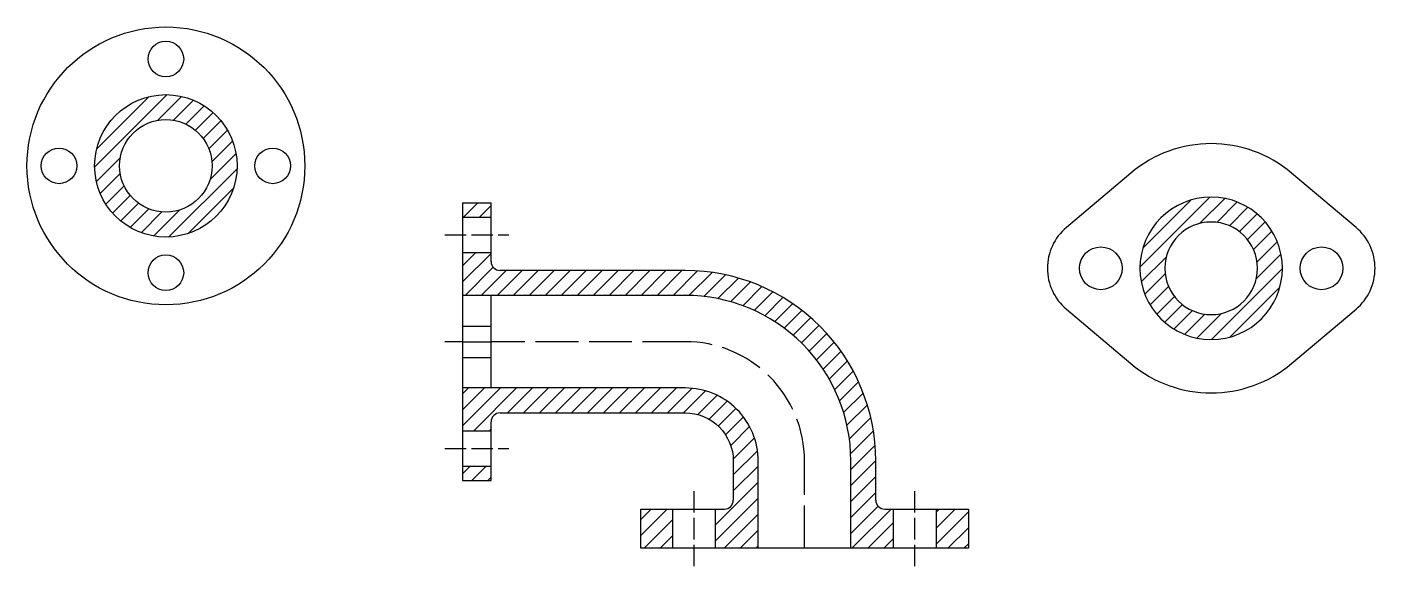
# Model space of a CAD drawing. Header units: millimetres. Extents: x 3.6 to 41.5, y 2.5 to 17.6.
import ezdxf

# ---------------------------------------------------------------- set-up
doc = ezdxf.new("R2010")
doc.units = ezdxf.units.MM
doc.linetypes.add('ACAD_ISO02W100', pattern=[15, 12, -3])
for name, color, linetype in [('Cerc intermediar', 111, 'Continuous'), ('Cerc mediu', 95, 'Continuous'), ('Cercuri mici', 2, 'Continuous'), ('Contur piesa inferioara', 6, 'Continuous'), ('Contur piesa superioara', 1, 'Continuous'), ('Contur tub', 4, 'Continuous'), ('Zona hasurata', 31, 'Continuous')]:
    doc.layers.add(name, color=color, linetype=linetype)
pattern_1 = [(45, (-6.64892, -6.236), (-0.2245064, 0.2245064), [])]

msp = doc.modelspace()

# ---------------------------------------------------------------- hatches: boundary and pattern name
at = {"layer": 'Zona hasurata'}
h = msp.add_hatch(dxfattribs=at)
h.set_pattern_fill('ANSI31', color=256, scale=0.1)
h.set_pattern_definition([(45, (0, -1.3), (-0.2245064, 0.2245064), [])])
h.paths.add_polyline_path([(9.533, 13.698, 1), (5.533, 13.698, 1)])
h.paths.add_polyline_path([(6.233, 13.698, -1), (8.833, 13.698, -1)], flags=16)
h = msp.add_hatch(dxfattribs=at)
h.set_pattern_fill('ANSI31', color=256, scale=0.1)
h.set_pattern_definition(pattern_1)
h.paths.add_polyline_path([(16.665, 12.262), (16.665, 12.662), (15.865, 12.662), (15.865, 12.648), (15.865, 12.262)])
h = msp.add_hatch(dxfattribs=at)
h.set_pattern_fill('ANSI31', color=256, scale=0.1)
h.set_pattern_definition([(45, (-1.53713, 6.7652), (-0.2245064, 0.2245064), [])])
h.paths.add_polyline_path([(34.882, 10.822), (35.582, 10.822, -1), (38.182, 10.822), (38.882, 10.822, 1)])
h.paths.add_polyline_path([(38.882, 10.822), (38.182, 10.822, -1), (35.582, 10.822), (34.882, 10.822, 1)])
h = msp.add_hatch(dxfattribs=at)
h.set_pattern_fill('ANSI31', color=256, scale=0.1)
h.set_pattern_definition(pattern_1)
h.paths.add_polyline_path([(16.665, 11.012), (16.665, 11.262), (15.865, 11.262), (15.865, 10.062), (22.115, 10.062, -0.414214), (26.765, 5.412), (26.765, 2.962), (27.965, 2.962), (27.965, 4.062), (27.715, 4.062, -0.414214), (27.465, 4.312), (27.465, 5.412, 0.414214), (22.115, 10.762), (16.915, 10.762, -0.414214)])
h.paths.add_polyline_path([(15.865, 6.262), (16.665, 6.262), (16.665, 6.512, -0.414214), (16.915, 6.762), (22.115, 6.762, -0.414214), (23.465, 5.412), (23.465, 4.312, -0.414214), (23.215, 4.062), (22.965, 4.062), (22.965, 2.962), (24.165, 2.962), (24.165, 5.412, 0.414214), (22.115, 7.462), (16.915, 7.462), (16.665, 7.462), (15.865, 7.462)], flags=16)
h = msp.add_hatch(dxfattribs=at)
h.set_pattern_fill('ANSI31', color=256, scale=0.1)
h.set_pattern_definition(pattern_1)
h.paths.add_polyline_path([(16.665, 4.862), (16.665, 5.262), (15.865, 5.262), (15.865, 4.862)])
h = msp.add_hatch(dxfattribs=at)
h.set_pattern_fill('ANSI31', color=256, scale=0.1)
h.set_pattern_definition(pattern_1)
h.paths.add_polyline_path([(21.765, 4.062), (20.865, 4.062), (20.865, 2.962), (21.765, 2.962)])
h.paths.add_polyline_path([(30.065, 4.062), (29.165, 4.062), (29.165, 2.962), (30.065, 2.962)])

# ---------------------------------------------------------------- linework, layer by layer
at = {"layer": 'Cerc intermediar'}
for p, q in [((15.865, 9.202), (16.665, 9.202)), ((15.865, 8.762), (16.665, 8.762)), ((15.865, 8.322), (16.665, 8.322))]:
    msp.add_line(p, q, dxfattribs=at)
at = {"layer": 'Cerc intermediar', "linetype": 'ACAD_ISO02W100', "ltscale": 0.1}
msp.add_lwpolyline([(15.865, 8.762), (15.365, 8.762)], dxfattribs=at)
msp.add_lwpolyline([(25.465, 2.962), (25.465, 5.412, 0.414214), (22.115, 8.762), (16.665, 8.762)], format="xyb", dxfattribs=at)
at = {"layer": 'Cerc intermediar'}
msp.add_lwpolyline([(24.165, 2.962), (24.165, 5.412, 0.414214), (22.115, 7.462), (16.915, 7.462), (16.665, 7.462)], format="xyb", dxfattribs=at)
msp.add_circle((7.533, 13.698), 1.3, dxfattribs=at)
for start, end in [(0, 180), (180, 0)]:
    msp.add_arc((36.882, 10.822), 1.3, start, end, dxfattribs=at)
at = {"layer": 'Cerc mediu'}
msp.add_circle((7.533, 13.698), 2, dxfattribs=at)
for start, end in [(0, 180), (180, 0)]:
    msp.add_arc((36.882, 10.822), 2, start, end, dxfattribs=at)
at = {"layer": 'Cercuri mici'}
for p, q in [((15.865, 12.262), (16.665, 12.262)), ((15.865, 11.262), (16.665, 11.262)), ((15.865, 6.262), (16.665, 6.262)), ((15.865, 5.262), (16.665, 5.262)), ((21.765, 2.962), (21.765, 4.062)), ((22.965, 2.962), (22.965, 4.062)), ((27.965, 2.962), (27.965, 4.062)), ((29.165, 2.962), (29.165, 4.062))]:
    msp.add_line(p, q, dxfattribs=at)
at = {"layer": 'Cercuri mici', "linetype": 'ACAD_ISO02W100', "ltscale": 0.05}
for p, q in [((15.365, 11.762), (17.165, 11.762)), ((15.365, 5.762), (17.165, 5.762)), ((22.365, 2.462), (22.365, 4.562)), ((28.565, 2.462), (28.565, 4.562))]:
    msp.add_line(p, q, dxfattribs=at)
at = {"layer": 'Cercuri mici'}
for centre, radius in [((7.533, 16.698), 0.5), ((4.533, 13.698), 0.5), ((10.533, 13.698), 0.5), ((33.782, 10.822), 0.6), ((39.982, 10.822), 0.6), ((7.533, 10.698), 0.5)]:
    msp.add_circle(centre, radius, dxfattribs=at)
at = {"layer": 'Contur piesa inferioara'}
for p, q in [((20.865, 2.962), (20.865, 4.062)), ((20.865, 4.062), (23.215, 4.062)), ((27.715, 4.062), (30.065, 4.062)), ((30.065, 4.062), (30.065, 2.962)), ((25.465, 2.962), (20.865, 2.962)), ((30.065, 2.962), (25.465, 2.962))]:
    msp.add_line(p, q, dxfattribs=at)
msp.add_lwpolyline([(39.14, 13.496, 0.365728), (34.624, 13.496), (32.815, 11.968, 0.220881), (32.282, 10.822, 0.220881), (32.815, 9.676), (34.624, 8.148, 0.365728), (39.14, 8.148), (40.95, 9.676, 0.220881), (41.482, 10.822, 0.220881), (40.95, 11.968)], format="xyb", close=True, dxfattribs=at)
at = {"layer": 'Contur piesa superioara'}
for p, q in [((15.865, 12.662), (16.665, 12.662)), ((15.865, 12.662), (15.865, 12.648)), ((15.865, 12.648), (15.865, 4.862)), ((16.665, 11.012), (16.665, 12.662)), ((16.665, 7.462), (16.665, 10.062)), ((16.665, 4.862), (16.665, 6.512)), ((15.865, 4.862), (16.665, 4.862))]:
    msp.add_line(p, q, dxfattribs=at)
msp.add_circle((7.533, 13.698), 3.9, dxfattribs=at)
for centre, start, end in [((16.915, 11.012), 180, 270), ((16.915, 6.512), 90, 180)]:
    msp.add_arc(centre, 0.25, start, end, dxfattribs=at)
at = {"layer": 'Contur tub'}
for p, q in [((16.665, 7.462), (15.865, 7.462)), ((27.465, 4.312), (27.465, 5.412))]:
    msp.add_line(p, q, dxfattribs=at)
for points in [[(27.465, 5.412, 0.414214), (22.115, 10.762), (16.915, 10.762)], [(26.765, 2.962), (26.765, 5.412, 0.414214), (22.115, 10.062), (15.865, 10.062)], [(16.915, 6.762), (22.115, 6.762, -0.414214), (23.465, 5.412), (23.465, 4.312)]]:
    msp.add_lwpolyline(points, format="xyb", dxfattribs=at)
for centre, start, end in [((23.215, 4.312), 270, 0), ((27.715, 4.312), 180, 270)]:
    msp.add_arc(centre, 0.25, start, end, dxfattribs=at)

doc.saveas('drawing.dxf')
